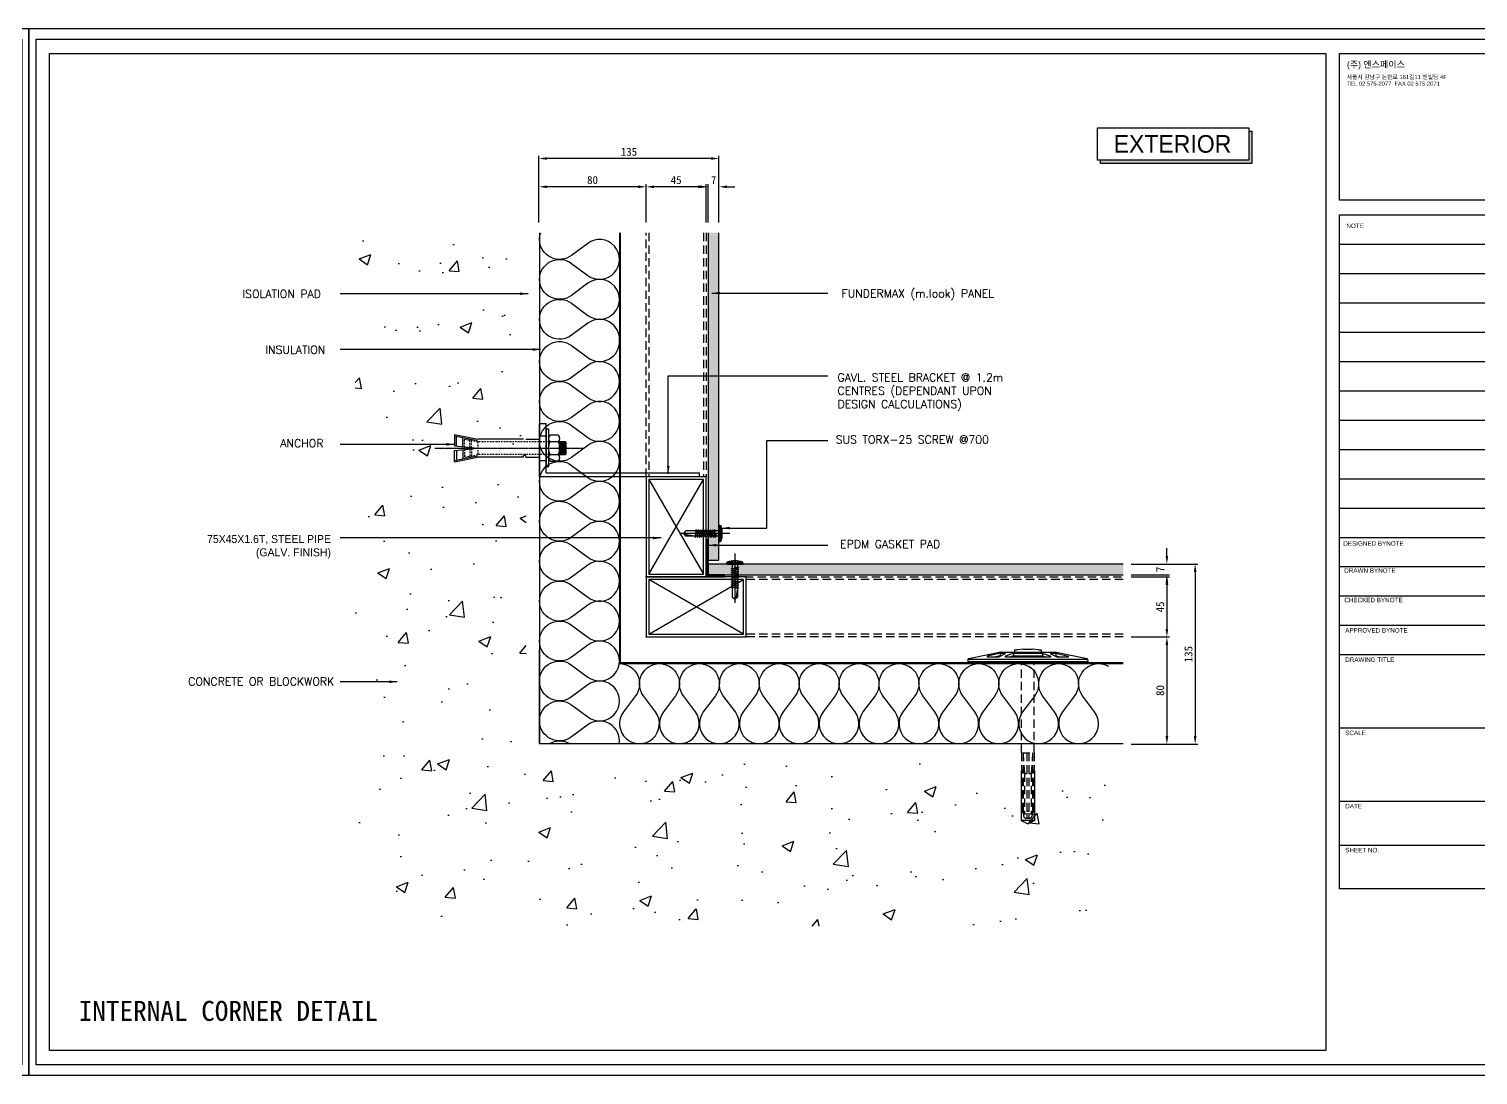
# Model space of a CAD drawing. Header units: millimetres. Extents: x 6755 to 21493, y 282 to 5565.
# Drawn here: x 11190 to 12276, y 2635 to 3419 of the extents above; entities that cross this region are included whole.
import ezdxf

# ---------------------------------------------------------------- set-up
doc = ezdxf.new("R2010")
doc.units = ezdxf.units.MM
doc.header["$MEASUREMENT"] = 0
for name, pattern in [('CENTER', [7.75, 7.25, -0.25, 0, -0.25]), ('DASHDOTX2', [2, 1, -0.5, 0, -0.5]), ('DASHED2', [9.525, 6.35, -3.175]), ('HIDDEN', [0.375, 0.25, -0.125])]:
    doc.linetypes.add(name, pattern=pattern)
for name, color, linetype in [('3', 3, 'Continuous'), ('Bolt', 1, 'Continuous'), ('BREATHER', 150, 'Continuous'), ('DIM', 1, 'Continuous'), ('Dims', 1, 'Continuous'), ('Dämmstoff Miwo', 6, 'Continuous'), ('INSULATION', 2, 'Continuous'), ('Pressings', 3, 'Continuous'), ('Structure', 6, 'Continuous')]:
    doc.layers.add(name, color=color, linetype=linetype)
for name, color, linetype, true_color in [('4', 4, 'Continuous', 0x00ffff), ('Components', 7, 'Continuous', 0x000000), ('nt', 7, 'Continuous', 0x994c00), ('NT Panel', 7, 'Continuous', 0xbfff7f), ('TE 07', 7, 'Continuous', 0x000000), ('TEXT', 2, 'Continuous', 0xffff00)]:
    doc.layers.add(name, color=color, linetype=linetype, true_color=true_color)
doc.styles.add('Arial', font='arial.ttf')
doc.styles.add('HY울릉도L', font='Dotum.ttf')
doc.styles.add('style1', font='simplex.shx')
doc.dimstyles.new('Telling', dxfattribs={"dimscale": 2, "dimtxt": 3, "dimasz": 3, "dimexe": 1, "dimexo": 3, "dimgap": 1, "dimtad": 1, "dimdec": 1, "dimrnd": 1, "dimdsep": 46, "dimtxsty": 'Standard', "dimcen": 3, "dimclrd": 1, "dimclre": 1, "dimclrt": 2, "dimadec": 0, "dimazin": 0, "dimtfac": 1, "dimtdec": 1, "dimtofl": 0, "dimtmove": 0, "dimatfit": 0, "dimfxl": 1, "dimtolj": 1, "dimtzin": 0, "dimlwe": -1, "dimarcsym": 0})

# ---------------------------------------------------------------- blocks, each defined once
blk = doc.blocks.new('AL-TEMPLATE')
at = {"color": 9, "true_color": 0xc0c0c0}
for p, q in [((2716.82, 1392.97), (2800.02, 1392.97)), ((2716.82, 1376.33), (2800.02, 1376.33)), ((2716.82, 1359.69), (2800.02, 1359.69)), ((2716.82, 1343.05), (2800.02, 1343.05)), ((2716.82, 1326.41), (2800.02, 1326.41)), ((2716.82, 1309.77), (2800.02, 1309.77)), ((2716.82, 1293.13), (2800.02, 1293.13)), ((2716.82, 1276.49), (2800.02, 1276.49)), ((2716.82, 1259.85), (2800.02, 1259.85)), ((2716.82, 1243.21), (2800.02, 1243.21)), ((2716.82, 1209.93), (2800.02, 1209.93)), ((2716.82, 1193.29), (2800.02, 1193.29)), ((2716.82, 1176.65), (2800.02, 1176.65)), ((2716.82, 1118.41), (2800.02, 1118.41)), ((2716.82, 1076.81), (2800.02, 1076.81)), ((2716.82, 1051.85), (2800.02, 1051.85))]:
    blk.add_line(p, q, dxfattribs=at)
for points in [[(1976.34, 1509.45), (2808.34, 1509.45), (2808.34, 927.05), (1976.34, 927.05)], [(2716.82, 1501.32), (2800.02, 1501.32), (2800.02, 1418.12), (2716.82, 1418.12)], [(2716.82, 1409.8), (2800.02, 1409.8), (2800.02, 1026.89), (2716.82, 1026.89)]]:
    blk.add_lwpolyline(points, close=True, dxfattribs=at)
for points in [[(2716.82, 1226.57), (2800.02, 1226.57)], [(2716.82, 1160.01), (2800.02, 1160.01)]]:
    blk.add_lwpolyline(points, dxfattribs=at)
at = {"layer": 'nt', "color": 254, "linetype": 'Continuous', "true_color": 0xd6d6d6}
blk.add_lwpolyline([(1972.34, 1515.25), (1972.34, 921.25), (2812.34, 921.25), (2812.34, 1515.25)], close=True, dxfattribs=at)
at = {"layer": 'TE 07'}
blk.add_lwpolyline([(1984.07, 1501.32), (2709.08, 1501.32), (2709.08, 935.18), (1984.07, 935.18)], close=True, dxfattribs=at)
at = {"color": 150, "true_color": 0x007fff, "insert": (2721.06, 1496.93), "char_height": 3.6698, "width": 35.1369, "attachment_point": 1, "line_spacing_factor": 0.963855}
blk.add_mtext('\\fExpo M;(주) 엔스페이스', dxfattribs=at)
at = {"color": 7, "true_color": 0xffffff, "insert": (2720.94, 1489.17), "char_height": 2.3487, "width": 61.8214, "attachment_point": 1, "line_spacing_factor": 0.963855, "style": 'Arial'}
blk.add_mtext('\\fArial;서울시 강남구 논현로 161길11 엔빌딩 4F\\PTEL 02 575-2077  FAX 02 575-2071', dxfattribs=at)
at = {"color": 9, "true_color": 0xc0c0c0, "char_height": 2.5559, "attachment_point": 1, "line_spacing_factor": 0.963855}
for s, insert, width in [('\\fArial;NOTE', (2720.76, 1404.73), 11.9173), ('\\fArial;DESIGNED BYNOTE', (2719.01, 1224.39), 36.0906), ('\\fArial;DRAWN BYNOTE', (2719.56, 1209.04), 30.9788), ('\\fArial;CHECKED BYNOTE', (2719.56, 1192.25), 35.0282), ('\\fArial;APPROVED BYNOTE', (2720.1, 1175.04), 37.5533), ('\\fArial;DRAWING TITLE', (2720.1, 1158.4), 29.8086), ('\\fArial;SCALE', (2720.1, 1116.8), 13.8111), ('\\fArial;DATE', (2720.1, 1075.2), 11.517), ('\\fArial;SHEET NO.', (2720.1, 1050.24), 21.1247)]:
    blk.add_mtext(s, dxfattribs=dict(at, insert=insert, width=width))
blk = doc.blocks.new('Insulation Anchor')
at = {"layer": 'Components'}
for p, q in [((23834.6, 1327.2), (23832.3, 1322.3)), ((23834.6, 1317.3), (23834.6, 1327.2)), ((23872.3, 1327.2), (23834.6, 1327.2)), ((23834.6, 1317.3), (23832.3, 1322.3)), ((23872.3, 1317.3), (23834.6, 1317.3))]:
    blk.add_line(p, q, dxfattribs=at)
for points in [[(23953.9, 1367.3), (23952.3, 1366.3)], [(23952.3, 1366.3), (23952.3, 1278.3)], [(23953.9, 1367.3), (23953.9, 1277.3)], [(23955.6, 1367.2), (23953.9, 1367.3)], [(23955.6, 1367.2), (23955.6, 1277.5)], [(23955.9, 1366.9), (23955.9, 1366.9), (23955.9, 1366.9), (23955.9, 1367), (23955.8, 1367), (23955.8, 1367.1), (23955.7, 1367.1), (23955.6, 1367.2)], [(23960.9, 1342.3), (23955.9, 1366.9)], [(23957.8, 1352.5), (23957.8, 1352.5), (23957.8, 1352.6), (23957.8, 1352.7), (23957.7, 1352.7), (23957.6, 1352.7), (23957.6, 1352.7), (23957.5, 1352.7), (23957.4, 1352.6), (23957.3, 1352.5), (23957.3, 1352.5)], [(23957.3, 1352.5), (23957.3, 1344.1)], [(23960.1, 1343.1), (23957.8, 1352.5)], [(23958.2, 1343.1), (23957.3, 1346.6)], [(23957.3, 1344.1), (23957.4, 1343.9)], [(23957.8, 1339), (23957.8, 1339), (23957.8, 1339.1), (23957.7, 1339.1), (23957.7, 1339.2), (23957.6, 1339.2), (23957.6, 1339.2), (23957.5, 1339.2), (23957.5, 1339.1), (23957.4, 1339.1), (23957.4, 1339), (23957.3, 1339), (23957.3, 1339), (23957.3, 1338.9)], [(23957.3, 1338.9), (23957.3, 1305.3)], [(23959.7, 1339.4), (23957.4, 1343.9)], [(23960.1, 1333.1), (23957.8, 1339)], [(23958.2, 1343.1), (23958.2, 1342.4)], [(23960.1, 1343.1), (23958.2, 1343.1)], [(23959.7, 1339.4), (23959.7, 1339.4), (23959.7, 1339.3), (23959.8, 1339.3), (23959.8, 1339.3), (23959.9, 1339.3), (23960, 1339.3), (23960, 1339.3), (23960, 1339.3), (23960, 1339.4), (23960.1, 1339.4), (23960.1, 1339.5), (23960.1, 1339.5)], [(23960.1, 1343.1), (23960.1, 1339.5)], [(23960.9, 1342.3), (23960.9, 1302.3)], [(23960.1, 1333.1), (23958.2, 1333.1), (23957.3, 1335.3)], [(23958.2, 1327.2), (23957.3, 1327.2)], [(23958.2, 1333.1), (23958.2, 1311.2)], [(23960.1, 1333.1), (23960.1, 1311.2)], [(23962.6, 1332.3), (23960.9, 1332.3)], [(23962.6, 1332.3), (23962.6, 1330.3)], [(23963.1, 1325.6), (23962.6, 1330.3)], [(23958.2, 1317.4), (23957.3, 1317.4)], [(23962.6, 1314.3), (23963.1, 1318.9)], [(23963.1, 1325.6), (23963.1, 1318.9)], [(23960.1, 1311.2), (23958.2, 1311.2), (23957.3, 1309)], [(23957.3, 1305.3), (23957.3, 1305.2), (23957.4, 1305.2), (23957.4, 1305.1), (23957.5, 1305.1), (23957.5, 1305.1), (23957.6, 1305.1), (23957.6, 1305.1), (23957.7, 1305.1), (23957.7, 1305.1), (23957.8, 1305.1), (23957.8, 1305.2)], [(23959.7, 1305.1), (23957.4, 1300.6)], [(23960.1, 1311.2), (23957.8, 1305.2)], [(23960.1, 1305), (23960.1, 1305.1), (23960.1, 1305.1), (23960, 1305.2), (23960, 1305.2), (23960, 1305.3), (23959.9, 1305.3), (23959.8, 1305.3), (23959.8, 1305.2), (23959.7, 1305.2), (23959.7, 1305.2), (23959.7, 1305.1)], [(23960.1, 1305), (23960.1, 1301.4)], [(23962.6, 1312.3), (23960.9, 1312.3)], [(23962.6, 1314.3), (23962.6, 1312.3)], [(23955.9, 1277.7), (23960.9, 1302.3)], [(23960.1, 1301.4), (23958.2, 1301.4), (23957.3, 1297.9)], [(23957.4, 1300.6), (23957.3, 1300.4)], [(23957.3, 1300.4), (23957.3, 1292.2)], [(23960.1, 1301.4), (23957.8, 1292.1)], [(23958.2, 1302.3), (23958.2, 1301.4)], [(23957.3, 1292.2), (23957.3, 1292.1), (23957.3, 1292), (23957.4, 1292), (23957.4, 1291.9), (23957.5, 1291.9), (23957.5, 1291.9), (23957.6, 1291.9), (23957.6, 1291.9), (23957.7, 1291.9), (23957.7, 1291.9), (23957.8, 1291.9), (23957.8, 1292), (23957.8, 1292), (23957.8, 1292.1)], [(23955.6, 1277.5), (23953.9, 1277.3), (23952.3, 1278.3)], [(23955.6, 1277.5), (23955.7, 1277.5), (23955.8, 1277.5), (23955.8, 1277.5), (23955.9, 1277.5), (23955.9, 1277.6), (23955.9, 1277.6), (23955.9, 1277.7)]]:
    blk.add_lwpolyline(points, dxfattribs=at)
at = {"layer": 'Components', "linetype": 'HIDDEN', "ltscale": 25}
for points in [[(23841.8, 1326.7), (23839.8, 1325.5)], [(23841.8, 1325.8), (23839.8, 1325.2)], [(23885.5, 1327), (23841.8, 1326.7)], [(23841.8, 1326.7), (23841.8, 1326.7)], [(23885.5, 1325.8), (23841.8, 1325.8)], [(23841.8, 1325.8), (23841.8, 1324.9)], [(23885.5, 1325.8), (23870, 1324.9)], [(23885.5, 1327), (23952.3, 1327)], [(23885.5, 1327), (23885.5, 1317.5)], [(23838.4, 1325.6), (23838.3, 1325.5), (23838.2, 1325.5), (23838.1, 1325.5), (23838, 1325.5), (23837.9, 1325.5), (23837.8, 1325.4), (23837.7, 1325.4), (23837.6, 1325.3), (23837.5, 1325.3), (23837.4, 1325.3), (23837.3, 1325.2), (23837.3, 1325.2), (23837.2, 1325.1), (23837.1, 1325.1), (23837.1, 1325), (23837, 1324.9), (23836.9, 1324.9), (23836.8, 1324.8), (23836.8, 1324.7), (23836.7, 1324.6), (23836.7, 1324.6), (23836.6, 1324.5), (23836.6, 1324.4), (23836.6, 1324.3), (23836.5, 1324.2), (23836.5, 1324.1), (23836.4, 1324), (23836.4, 1323.9), (23836.4, 1323.9), (23836.4, 1323.7), (23836.3, 1323.7), (23836.3, 1323.5)], [(23836.3, 1321), (23836.3, 1320.9), (23836.4, 1320.8), (23836.4, 1320.8), (23836.4, 1320.6), (23836.4, 1320.5), (23836.5, 1320.5), (23836.5, 1320.3), (23836.6, 1320.3), (23836.6, 1320.2), (23836.6, 1320), (23836.7, 1320), (23836.7, 1319.9), (23836.8, 1319.8), (23836.8, 1319.8), (23836.9, 1319.7), (23837, 1319.6), (23837.1, 1319.6), (23837.1, 1319.5), (23837.2, 1319.4), (23837.3, 1319.3), (23837.3, 1319.3), (23837.4, 1319.3), (23837.5, 1319.2), (23837.6, 1319.2), (23837.7, 1319.1), (23837.8, 1319.1), (23837.9, 1319.1), (23838, 1319.1), (23838.1, 1319.1), (23838.2, 1319.1), (23838.3, 1319.1), (23838.4, 1319.1)], [(23836.4, 1323.5), (23836.4, 1321)], [(23885.5, 1323), (23836.4, 1323)], [(23885.5, 1321.5), (23836.4, 1321.5)], [(23839.8, 1325.6), (23838.4, 1325.6)], [(23839.8, 1319.1), (23838.4, 1319.1)], [(23839.8, 1325.5), (23839.8, 1319.1)], [(23870, 1324.9), (23839.8, 1324.9)], [(23870, 1319.8), (23839.8, 1319.8)], [(23841.8, 1318.7), (23839.8, 1319.3)], [(23841.8, 1317.9), (23839.8, 1319.1)], [(23841.8, 1323), (23841.8, 1321.5)], [(23841.8, 1319.8), (23841.8, 1318.7)], [(23885.5, 1318.7), (23841.8, 1318.7)], [(23885.5, 1317.6), (23841.8, 1317.9)], [(23841.8, 1317.9), (23841.8, 1317.9)], [(23870, 1324.9), (23870, 1323)], [(23870, 1321.5), (23870, 1319.8)], [(23885.5, 1318.7), (23870, 1319.8)], [(23885.5, 1317.6), (23952.3, 1317.6)]]:
    blk.add_lwpolyline(points, dxfattribs=at)
blk = doc.blocks.new('al-anchor')
at = {"layer": 'Bolt', "linetype": 'CENTER'}
blk.add_line((450.1, 842.4), (450.1, 731), dxfattribs=at)
at = {"layer": 'Bolt'}
for p, q in [((439.9, 827.7), (443.4, 810.2)), ((439.9, 827.7), (448.5, 827.7)), ((440.8, 827.7), (444.3, 810.3)), ((448.6, 826.2), (441.2, 826.2)), ((448.5, 827.7), (450.1, 810.2)), ((451.8, 827.7), (450.1, 810.2)), ((451.7, 826.2), (459.1, 826.2)), ((460.4, 827.7), (451.8, 827.7)), ((459.4, 827.7), (455.9, 810.3)), ((460.4, 827.7), (456.9, 810.3)), ((449.1, 821.3), (442.1, 821.3)), ((451.2, 821.3), (458.2, 821.3)), ((443.4, 775.8), (443.4, 810.2)), ((456.9, 775.8), (456.9, 810.3)), ((443.4, 774.2), (443.4, 763.9)), ((455.7, 774.2), (455.7, 775.8)), ((456.9, 775.8), (455.7, 775.8)), ((456.9, 774.2), (455.7, 774.2)), ((456.9, 774.2), (456.9, 763.9)), ((440.9, 763.9), (440.9, 758.9)), ((459.4, 763.9), (440.9, 763.9)), ((459.4, 763.9), (459.4, 758.9)), ((440.4, 749.9), (440.4, 755.9)), ((445.4, 744.4), (445.4, 755.9)), ((454.9, 755.9), (454.9, 744.4)), ((459.9, 755.9), (459.9, 749.9)), ((454.9, 748.9), (445.4, 748.9)), ((454.9, 748.4), (445.4, 748.4)), ((454.9, 747.9), (445.4, 747.9)), ((454.9, 747.4), (445.4, 747.4)), ((454.9, 746.9), (445.4, 746.9)), ((454.9, 746.4), (445.4, 746.4)), ((454.9, 745.9), (445.4, 745.9)), ((454.9, 745.4), (445.4, 745.4)), ((454.9, 744.9), (445.4, 744.9)), ((454.9, 744.4), (445.4, 744.4)), ((445.4, 744.4), (445.9, 743.9)), ((454.4, 743.9), (445.9, 743.9)), ((454.4, 743.9), (454.9, 744.4))]:
    blk.add_line(p, q, dxfattribs=at)
at = {"layer": 'Bolt', "linetype": 'DASHDOTX2'}
for p, q in [((443.5, 819.5), (445.3, 810.3)), ((449.2, 820), (444, 820)), ((449.6, 816.1), (444.1, 816.1)), ((450.7, 816.1), (456.1, 816.1)), ((451.1, 820), (456.3, 820)), ((456.8, 819.5), (455, 810.3)), ((449.7, 814.8), (444.4, 814.8)), ((445.4, 755.9), (445.4, 810.2)), ((445.4, 810.2), (454.9, 810.2)), ((450.6, 814.8), (455.9, 814.8)), ((454.9, 755.9), (454.9, 810.2))]:
    blk.add_line(p, q, dxfattribs=at)
at = {"layer": 'Bolt'}
blk.add_lwpolyline([(436, 758.9), (464, 758.9), (464, 756.9), (436, 756.9)], close=True, dxfattribs=at)
at = {"layer": 'Bolt', "linetype": 'DASHDOTX2'}
for centre, start, end in [((444, 819.5), 91.5299, 176.3045), ((456.3, 819.5), 3.6955, 88.4701)]:
    blk.add_arc(centre, 0.513, start, end, dxfattribs=at)
at = {"layer": 'Bolt'}
for centre, radius, start, end in [((442.9, 753.3), 3.58, 45.683, 134.317), ((442.9, 752.4), 3.58, 225.683, 314.317), ((450.1, 745.3), 11.6, 65.7903, 114.2097), ((450.1, 760.4), 11.6, 245.7903, 294.2097), ((457.4, 753.3), 3.58, 45.683, 134.317), ((457.4, 752.4), 3.58, 225.683, 314.317)]:
    blk.add_arc(centre, radius, start, end, dxfattribs=at)
blk = doc.blocks.new('75-45_pipe')
at = {"layer": '3', "color": 4}
for p, q in [((-3668.1, 5689.5), (-3739.1, 5648.5)), ((-3739.1, 5689.5), (-3668.1, 5648.5))]:
    blk.add_line(p, q, dxfattribs=at)
blk.add_lwpolyline([(-3740.1, 5646.5), (-3667.1, 5646.5, 0.414214), (-3666.1, 5647.5), (-3666.1, 5690.5, 0.414214), (-3667.1, 5691.5), (-3740.1, 5691.5, 0.414214), (-3741.1, 5690.5), (-3741.1, 5647.5, 0.414214)], format="xyb", close=True, dxfattribs=at)
blk.add_lwpolyline([(-3739.1, 5648.5), (-3668.1, 5648.5), (-3668.1, 5689.5), (-3739.1, 5689.5)], close=True, dxfattribs=at)
at = {"layer": 'DIM'}
for p in [(-3741.1, 5691.5), (-3666.1, 5691.5), (-3741.1, 5646.5), (-3666.1, 5646.5)]:
    blk.add_point(p, dxfattribs=at)
blk = doc.blocks.new('AL-BRACKET')
at = {"layer": 'Pressings'}
for p, q in [((-5145.6, 4124.6), (-5185.6, 4124.6)), ((-5185.6, 4124.6), (-5185.6, 4119.6)), ((-5148.6, 4119.6), (-5185.6, 4119.6)), ((-5148.6, 4119.6), (-5148.6, 4004.6)), ((-5145.6, 4004.6), (-5145.6, 4124.6)), ((-5145.6, 4004.6), (-5148.6, 4004.6))]:
    blk.add_line(p, q, dxfattribs=at)
blk = doc.blocks.new('*D88')
at = {"layer": 'Defpoints', "color": 0, "transparency": 16777216}
for p in [(11699.2, 3300.3), (11699.2, 3267.6), (11707.2, 3267.6)]:
    blk.add_point(p, dxfattribs=at)
at = {"layer": 'Dims', "color": 1, "lineweight": -2, "transparency": 16777216}
for p, q in [((11693.2, 3300.3), (11687.2, 3300.3)), ((11713.2, 3300.3), (11719.2, 3300.3))]:
    blk.add_line(p, q, dxfattribs=at)
at = {"layer": 'Dims', "color": 1, "transparency": 16777216}
for p, q in [((11699.2, 3273.6), (11699.2, 3302.3)), ((11707.2, 3273.6), (11707.2, 3302.3))]:
    blk.add_line(p, q, dxfattribs=at)
for points in [[(11693.2, 3301.3), (11693.2, 3299.3), (11699.2, 3300.3)], [(11713.2, 3301.3), (11713.2, 3299.3), (11707.2, 3300.3)]]:
    blk.add_solid(points, dxfattribs=at)
at = {"layer": 'Dims', "color": 2, "transparency": 16777216, "insert": (11703.2, 3305.3), "char_height": 6, "attachment_point": 5}
blk.add_mtext('\\A1;7', dxfattribs=at)
blk = doc.blocks.new('*D89')
at = {"layer": 'Defpoints', "color": 0, "transparency": 16777216}
for p in [(11652.6, 3300.3), (11652.6, 3267.6), (11697.6, 3267.6)]:
    blk.add_point(p, dxfattribs=at)
at = {"layer": 'Dims', "color": 1, "transparency": 16777216}
for p, q in [((11652.6, 3273.6), (11652.6, 3302.3)), ((11697.6, 3273.6), (11697.6, 3302.3))]:
    blk.add_line(p, q, dxfattribs=at)
at = {"layer": 'Dims', "color": 1, "lineweight": -2, "transparency": 16777216}
blk.add_line((11691.6, 3300.3), (11658.6, 3300.3), dxfattribs=at)
at = {"layer": 'Dims', "color": 1, "transparency": 16777216}
for points in [[(11658.6, 3301.3), (11658.6, 3299.3), (11652.6, 3300.3)], [(11691.6, 3301.3), (11691.6, 3299.3), (11697.6, 3300.3)]]:
    blk.add_solid(points, dxfattribs=at)
at = {"layer": 'Dims', "color": 2, "transparency": 16777216, "insert": (11675.1, 3305.3), "char_height": 6, "attachment_point": 5}
blk.add_mtext('\\A1;45', dxfattribs=at)
blk = doc.blocks.new('*D90')
at = {"layer": 'Defpoints', "color": 0, "transparency": 16777216}
for p in [(11572.2, 3300.3), (11572.2, 3268.2), (11652.6, 3268.2)]:
    blk.add_point(p, dxfattribs=at)
at = {"layer": 'Dims', "color": 1, "transparency": 16777216}
for p, q in [((11572.2, 3274.2), (11572.2, 3302.3)), ((11652.6, 3274.2), (11652.6, 3302.3))]:
    blk.add_line(p, q, dxfattribs=at)
at = {"layer": 'Dims', "color": 1, "lineweight": -2, "transparency": 16777216}
blk.add_line((11646.6, 3300.3), (11578.2, 3300.3), dxfattribs=at)
at = {"layer": 'Dims', "color": 1, "transparency": 16777216}
for points in [[(11578.2, 3301.3), (11578.2, 3299.3), (11572.2, 3300.3)], [(11646.6, 3301.3), (11646.6, 3299.3), (11652.6, 3300.3)]]:
    blk.add_solid(points, dxfattribs=at)
at = {"layer": 'Dims', "color": 2, "transparency": 16777216, "insert": (11612.4, 3305.3), "char_height": 6, "attachment_point": 5}
blk.add_mtext('\\A1;80', dxfattribs=at)
blk = doc.blocks.new('*D91')
at = {"layer": 'Defpoints', "color": 0, "transparency": 16777216}
for p in [(11572.2, 3321.5), (11572.2, 3267.6), (11707.2, 3267.6)]:
    blk.add_point(p, dxfattribs=at)
at = {"layer": 'Dims', "color": 1, "transparency": 16777216}
for p, q in [((11572.2, 3273.6), (11572.2, 3323.5)), ((11707.2, 3273.6), (11707.2, 3323.5))]:
    blk.add_line(p, q, dxfattribs=at)
at = {"layer": 'Dims', "color": 1, "lineweight": -2, "transparency": 16777216}
blk.add_line((11701.2, 3321.5), (11578.2, 3321.5), dxfattribs=at)
at = {"layer": 'Dims', "color": 1, "transparency": 16777216}
for points in [[(11578.2, 3322.5), (11578.2, 3320.5), (11572.2, 3321.5)], [(11701.2, 3322.5), (11701.2, 3320.5), (11707.2, 3321.5)]]:
    blk.add_solid(points, dxfattribs=at)
at = {"layer": 'Dims', "color": 2, "transparency": 16777216, "insert": (11639.7, 3326.5), "char_height": 6, "attachment_point": 5}
blk.add_mtext('\\A1;135', dxfattribs=at)
blk = doc.blocks.new('*D92')
at = {"layer": 'Defpoints', "color": 0, "transparency": 16777216}
for p in [(12010.4, 3017.5), (12010.4, 3009.5), (12043.1, 3009.5)]:
    blk.add_point(p, dxfattribs=at)
at = {"layer": 'Dims', "color": 1, "lineweight": -2, "transparency": 16777216}
for p, q in [((12043.1, 3023.5), (12043.1, 3029.5)), ((12043.1, 3003.5), (12043.1, 2997.5))]:
    blk.add_line(p, q, dxfattribs=at)
at = {"layer": 'Dims', "color": 1, "transparency": 16777216}
for p, q in [((12016.4, 3017.5), (12045.1, 3017.5)), ((12016.4, 3009.5), (12045.1, 3009.5))]:
    blk.add_line(p, q, dxfattribs=at)
for points in [[(12042.1, 3023.5), (12044.1, 3023.5), (12043.1, 3017.5)], [(12042.1, 3003.5), (12044.1, 3003.5), (12043.1, 3009.5)]]:
    blk.add_solid(points, dxfattribs=at)
at = {"layer": 'Dims', "color": 2, "transparency": 16777216, "insert": (12038.1, 3013.5), "char_height": 6, "attachment_point": 5, "rotation": 90}
blk.add_mtext('\\A1;7', dxfattribs=at)
blk = doc.blocks.new('*D93')
at = {"layer": 'Defpoints', "color": 0, "transparency": 16777216}
for p in [(12010.4, 3007.9), (12010.4, 2962.9), (12043.1, 2962.9)]:
    blk.add_point(p, dxfattribs=at)
at = {"layer": 'Dims', "color": 1, "transparency": 16777216}
for p, q in [((12016.4, 3007.9), (12045.1, 3007.9)), ((12016.4, 2962.9), (12045.1, 2962.9))]:
    blk.add_line(p, q, dxfattribs=at)
at = {"layer": 'Dims', "color": 1, "lineweight": -2, "transparency": 16777216}
blk.add_line((12043.1, 3001.9), (12043.1, 2968.9), dxfattribs=at)
at = {"layer": 'Dims', "color": 1, "transparency": 16777216}
for points in [[(12042.1, 3001.9), (12044.1, 3001.9), (12043.1, 3007.9)], [(12042.1, 2968.9), (12044.1, 2968.9), (12043.1, 2962.9)]]:
    blk.add_solid(points, dxfattribs=at)
at = {"layer": 'Dims', "color": 2, "transparency": 16777216, "insert": (12038.1, 2985.4), "char_height": 6, "attachment_point": 5, "rotation": 90}
blk.add_mtext('\\A1;45', dxfattribs=at)
blk = doc.blocks.new('*D94')
at = {"layer": 'Defpoints', "color": 0, "transparency": 16777216}
for p in [(12011, 2962.9), (12011, 2882.5), (12043.1, 2882.5)]:
    blk.add_point(p, dxfattribs=at)
at = {"layer": 'Dims', "color": 1, "transparency": 16777216}
for p, q in [((12017, 2962.9), (12045.1, 2962.9)), ((12017, 2882.5), (12045.1, 2882.5))]:
    blk.add_line(p, q, dxfattribs=at)
at = {"layer": 'Dims', "color": 1, "lineweight": -2, "transparency": 16777216}
blk.add_line((12043.1, 2956.9), (12043.1, 2888.5), dxfattribs=at)
at = {"layer": 'Dims', "color": 1, "transparency": 16777216}
for points in [[(12042.1, 2956.9), (12044.1, 2956.9), (12043.1, 2962.9)], [(12042.1, 2888.5), (12044.1, 2888.5), (12043.1, 2882.5)]]:
    blk.add_solid(points, dxfattribs=at)
at = {"layer": 'Dims', "color": 2, "transparency": 16777216, "insert": (12038.1, 2922.7), "char_height": 6, "attachment_point": 5, "rotation": 90}
blk.add_mtext('\\A1;80', dxfattribs=at)
blk = doc.blocks.new('*D95')
at = {"layer": 'Defpoints', "color": 0, "transparency": 16777216}
for p in [(12010.4, 3017.5), (12010.4, 2882.5), (12064.3, 2882.5)]:
    blk.add_point(p, dxfattribs=at)
at = {"layer": 'Dims', "color": 1, "transparency": 16777216}
for p, q in [((12016.4, 3017.5), (12066.3, 3017.5)), ((12016.4, 2882.5), (12066.3, 2882.5))]:
    blk.add_line(p, q, dxfattribs=at)
at = {"layer": 'Dims', "color": 1, "lineweight": -2, "transparency": 16777216}
blk.add_line((12064.3, 3011.5), (12064.3, 2888.5), dxfattribs=at)
at = {"layer": 'Dims', "color": 1, "transparency": 16777216}
for points in [[(12063.3, 3011.5), (12065.3, 3011.5), (12064.3, 3017.5)], [(12063.3, 2888.5), (12065.3, 2888.5), (12064.3, 2882.5)]]:
    blk.add_solid(points, dxfattribs=at)
at = {"layer": 'Dims', "color": 2, "transparency": 16777216, "insert": (12059.3, 2950), "char_height": 6, "attachment_point": 5, "rotation": 90}
blk.add_mtext('\\A1;135', dxfattribs=at)
blk = doc.blocks.new('SDS')
at = {"layer": 'Bolt', "linetype": 'ByBlock'}
h = blk.add_hatch(color=256, dxfattribs=at)
edge = h.paths.add_edge_path()
edge.add_ellipse((2174.7, 2125), major_axis=(0.122, 0.122), ratio=1, start_angle=227.4952, end_angle=310.1753, ccw=False)
edge.add_line((2174.7, 2124.8), (2174.2, 2124.8))
edge.add_ellipse((2174.2, 2125.2), major_axis=(-0.273, 0.273), ratio=1, start_angle=58.6705, end_angle=131.9754, ccw=False)
edge.add_ellipse((2189.6, 2130.8), major_axis=(11.8, 11.8), ratio=1, start_angle=143.5595, end_angle=154.9155, ccw=False)
edge.add_line((2173.1, 2128.3), (2173.9, 2128.3))
edge.add_line((2173.9, 2128.3), (2174.5, 2130.8))
edge.add_line((2174.5, 2130.8), (2173.9, 2133.3))
edge.add_line((2173.9, 2133.3), (2173.1, 2133.3))
edge.add_ellipse((2189.6, 2130.8), major_axis=(-11.8, 11.8), ratio=1, start_angle=25.0886, end_angle=36.4366, ccw=False)
edge.add_ellipse((2174.2, 2136.4), major_axis=(-0.273, 0.273), ratio=1, start_angle=-41.9754, end_angle=31.5885, ccw=False)
edge.add_line((2174.2, 2136.8), (2174.7, 2136.8))
edge.add_ellipse((2174.7, 2136.7), major_axis=(0.122, 0.122), ratio=1, start_angle=319.8247, end_angle=402.5048, ccw=False)
edge.add_line((2174.9, 2136.7), (2174.9, 2125))
for points in [[(2178.2, 2133.5), (2177.9, 2130.8), (2177.8, 2130.7), (2177.8, 2130.8), (2178.1, 2133.6), (2178.2, 2133.6)], [(2179.4, 2133.6), (2179.4, 2133.6), (2179.4, 2133.6), (2179.4, 2133.5), (2178.8, 2128.1), (2178.7, 2128.1), (2178.7, 2128.1)], [(2180.9, 2133.6), (2180.9, 2133.6), (2181, 2133.6), (2181, 2133.5), (2180.3, 2128.1), (2180.3, 2128.1), (2180.2, 2128.1)], [(2182.4, 2133.6), (2182.5, 2133.6), (2182.5, 2133.6), (2182.5, 2133.5), (2181.9, 2128.1), (2181.8, 2128.1), (2181.8, 2128.1)], [(2184, 2133.6), (2184, 2133.6), (2184, 2133.6), (2184.1, 2133.5), (2183.4, 2128.1), (2183.4, 2128.1), (2183.3, 2128.1)], [(2185.5, 2133.6), (2185.6, 2133.6), (2185.6, 2133.6), (2185.6, 2133.5), (2185, 2128.1), (2184.9, 2128.1), (2184.9, 2128.1)], [(2187.1, 2133.6), (2187.1, 2133.6), (2187.1, 2133.6), (2187.2, 2133.5), (2186.5, 2128.1), (2186.5, 2128.1), (2186.4, 2128.1)], [(2188.6, 2133.6), (2188.7, 2133.6), (2188.7, 2133.6), (2188.7, 2133.5), (2188.1, 2128.1), (2188, 2128.1), (2187.9, 2128.1)], [(2190.1, 2133.6), (2190.2, 2133.6), (2190.2, 2133.6), (2190.2, 2133.5), (2189.6, 2128.1), (2189.5, 2128.1), (2189.5, 2128.1)], [(2191.7, 2133.6), (2191.7, 2133.6), (2191.8, 2133.6), (2191.8, 2133.5), (2191.1, 2128.1), (2191.1, 2128.1), (2191, 2128.1)], [(2193.2, 2133.6), (2193.3, 2133.6), (2193.3, 2133.6), (2193.3, 2133.5), (2192.7, 2128.1), (2192.6, 2128.1), (2192.6, 2128.1)]]:
    blk.add_hatch(color=256, dxfattribs=at).paths.add_polyline_path(points)
at = {"layer": 'Bolt', "linetype": 'CENTER', "ltscale": 10}
blk.add_line((2167.4, 2130.8), (2204.6, 2130.8), dxfattribs=at)
at = {"layer": 'Bolt'}
for p, q in [((2176.2, 2132.8), (2177.9, 2132.8)), ((2177.8, 2130.8), (2178.1, 2133.6)), ((2177.8, 2130.8), (2177.9, 2132.8)), ((2178.1, 2133.6), (2177.9, 2132.8)), ((2177.9, 2130.8), (2178.2, 2133.5)), ((2177.9, 2130.8), (2178.4, 2132.8)), ((2178.2, 2133.6), (2178.4, 2132.8)), ((2178.4, 2132.8), (2179.1, 2132.8)), ((2178.5, 2128.8), (2179.1, 2132.8)), ((2178.7, 2128.1), (2179.4, 2133.6)), ((2178.8, 2128.1), (2179.5, 2133.5)), ((2179, 2128.8), (2179.6, 2132.8)), ((2179.3, 2133.6), (2179.1, 2132.8)), ((2179.4, 2133.6), (2179.6, 2132.8)), ((2179.6, 2132.8), (2180.4, 2132.8)), ((2179.6, 2132.8), (2180.7, 2132.8)), ((2180, 2128.8), (2180.7, 2132.8)), ((2180.2, 2128.1), (2180.9, 2133.6)), ((2180.3, 2128.1), (2181, 2133.5)), ((2180.5, 2128.8), (2181.2, 2132.8)), ((2180.9, 2133.6), (2180.7, 2132.8)), ((2181, 2133.6), (2181.2, 2132.8)), ((2181.2, 2132.8), (2181.9, 2132.8)), ((2181.2, 2132.8), (2182.2, 2132.8)), ((2181.6, 2128.8), (2182.2, 2132.8)), ((2181.8, 2128.1), (2182.4, 2133.6)), ((2181.9, 2128.1), (2182.5, 2133.5)), ((2182.1, 2128.8), (2182.7, 2132.8)), ((2182.4, 2133.6), (2182.2, 2132.8)), ((2182.5, 2133.6), (2182.7, 2132.8)), ((2182.7, 2132.8), (2183.4, 2132.8)), ((2182.7, 2132.8), (2183.7, 2132.8)), ((2183.1, 2128.8), (2183.7, 2132.8)), ((2183.3, 2128.1), (2184, 2133.6)), ((2183.4, 2128.1), (2184.1, 2133.5)), ((2183.6, 2128.8), (2184.2, 2132.8)), ((2183.9, 2133.6), (2183.7, 2132.8)), ((2184, 2133.6), (2184.2, 2132.8)), ((2184.2, 2132.8), (2185, 2132.8)), ((2184.2, 2132.8), (2185.3, 2132.8)), ((2184.7, 2128.8), (2185.3, 2132.8)), ((2184.9, 2128.1), (2185.5, 2133.6)), ((2185, 2128.1), (2185.6, 2133.5)), ((2185.2, 2128.8), (2185.8, 2132.8)), ((2185.5, 2133.6), (2185.3, 2132.8)), ((2185.6, 2133.6), (2185.8, 2132.8)), ((2185.8, 2132.8), (2186.5, 2132.8)), ((2185.8, 2132.8), (2186.8, 2132.8)), ((2186.2, 2128.8), (2186.8, 2132.8)), ((2186.4, 2128.1), (2187.1, 2133.6)), ((2186.5, 2128.1), (2187.2, 2133.5)), ((2186.7, 2128.8), (2187.3, 2132.8)), ((2187, 2133.6), (2186.8, 2132.8)), ((2187.1, 2133.6), (2187.3, 2132.8)), ((2187.3, 2132.8), (2188.1, 2132.8)), ((2187.3, 2132.8), (2188.4, 2132.8)), ((2187.7, 2128.8), (2188.4, 2132.8)), ((2187.9, 2128.1), (2188.6, 2133.6)), ((2188.1, 2128.1), (2188.7, 2133.5)), ((2188.2, 2128.8), (2188.9, 2132.8)), ((2188.6, 2133.6), (2188.4, 2132.8)), ((2188.7, 2133.6), (2188.9, 2132.8)), ((2188.9, 2132.8), (2189.6, 2132.8)), ((2188.9, 2132.8), (2189.9, 2132.8)), ((2189.3, 2128.8), (2189.9, 2132.8)), ((2189.5, 2128.1), (2190.1, 2133.6)), ((2189.6, 2128.1), (2190.2, 2133.5)), ((2189.8, 2128.8), (2190.4, 2132.8)), ((2190.1, 2133.6), (2189.9, 2132.8)), ((2190.2, 2133.6), (2190.4, 2132.8)), ((2190.4, 2132.8), (2191.1, 2132.8)), ((2190.4, 2132.8), (2191.5, 2132.8)), ((2190.8, 2128.8), (2191.5, 2132.8)), ((2191, 2128.1), (2191.7, 2133.6)), ((2191.1, 2128.1), (2191.8, 2133.5)), ((2191.3, 2128.8), (2191.9, 2132.8)), ((2191.6, 2133.6), (2191.5, 2132.8)), ((2191.8, 2133.6), (2191.9, 2132.8)), ((2191.9, 2132.8), (2192.7, 2132.8)), ((2191.9, 2132.8), (2193, 2132.8)), ((2192.4, 2128.8), (2193, 2132.8)), ((2192.6, 2128.1), (2193.2, 2133.6)), ((2192.7, 2128.1), (2193.3, 2133.5)), ((2192.9, 2128.8), (2193.5, 2132.8)), ((2193.2, 2133.6), (2193, 2132.8)), ((2193, 2132.8), (2200.3, 2132.8)), ((2193.3, 2133.6), (2193.5, 2132.8)), ((2193.5, 2132.8), (2200, 2131.8)), ((2200, 2131.8), (2201.9, 2130.8)), ((2200.3, 2132.8), (2201.9, 2130.8)), ((2201.9, 2130.8), (2200.3, 2128.8)), ((2176.2, 2128.8), (2178.5, 2128.8)), ((2178.7, 2128.1), (2178.5, 2128.8)), ((2178.8, 2128.1), (2179, 2128.8)), ((2179, 2128.8), (2180, 2128.8)), ((2180.2, 2128.1), (2180, 2128.8)), ((2180.3, 2128.1), (2180.5, 2128.8)), ((2180.5, 2128.8), (2181.6, 2128.8)), ((2181.8, 2128.1), (2181.6, 2128.8)), ((2181.9, 2128.1), (2182.1, 2128.8)), ((2182.1, 2128.8), (2183.1, 2128.8)), ((2183.3, 2128.1), (2183.1, 2128.8)), ((2183.4, 2128.1), (2183.6, 2128.8)), ((2183.6, 2128.8), (2184.7, 2128.8)), ((2184.9, 2128.1), (2184.7, 2128.8)), ((2185, 2128.1), (2185.2, 2128.8)), ((2185.2, 2128.8), (2186.2, 2128.8)), ((2186.4, 2128.1), (2186.2, 2128.8)), ((2186.5, 2128.1), (2186.7, 2128.8)), ((2186.7, 2128.8), (2187.7, 2128.8)), ((2187.9, 2128.1), (2187.7, 2128.8)), ((2188.1, 2128.1), (2188.2, 2128.8)), ((2188.2, 2128.8), (2189.3, 2128.8)), ((2189.5, 2128.1), (2189.3, 2128.8)), ((2189.6, 2128.1), (2189.8, 2128.8)), ((2189.8, 2128.8), (2190.8, 2128.8)), ((2191, 2128.1), (2190.8, 2128.8)), ((2191.1, 2128.1), (2191.3, 2128.8)), ((2191.3, 2128.8), (2200.3, 2128.8)), ((2192.6, 2128.1), (2192.4, 2128.8)), ((2192.7, 2128.1), (2192.9, 2128.8))]:
    blk.add_line(p, q, dxfattribs=at)
for points in [[(2172.9, 2131.3), (2174.4, 2131.3)], [(2172.9, 2130.8), (2174.5, 2130.8)], [(2172.9, 2130.3), (2174.4, 2130.3)], [(2173, 2132.7), (2174, 2132.7)], [(2173.1, 2133.3), (2173.9, 2133.3)], [(2173.9, 2128.3), (2174.5, 2130.8), (2173.9, 2133.3)], [(2174.7, 2136.8), (2174.2, 2136.8)], [(2174.9, 2125), (2174.9, 2136.6)], [(2173, 2128.9), (2174, 2128.9)], [(2173.1, 2128.3), (2173.9, 2128.3)], [(2174.7, 2124.8), (2174.2, 2124.8)]]:
    blk.add_lwpolyline(points, dxfattribs=at)
for points in [[(2174.2, 2136.8, 0.333092), (2173.9, 2136.5, 30.48754)], [(2174.7, 2136.8, -0.452147), (2174.9, 2136.6, -30.48754)], [(2174.2, 2124.8, -0.333092), (2173.9, 2125.1, -30.48754)], [(2174.7, 2124.8, 0.452147), (2174.9, 2125, 30.48754)]]:
    blk.add_lwpolyline(points, format="xyb", dxfattribs=at)
at = {"layer": 'Bolt', "linetype": 'ByBlock'}
for points in [[(2175.4, 2136.8, 1.038004), (2174.9, 2136.8, 0.043022)], [(2174.9, 2134.1, 0.427063), (2176.2, 2132.8, -4.42658)], [(2175.4, 2134.1, -1.169667), (2174.9, 2134.1, -0.043022)], [(2174.9, 2127.6, -0.447194), (2176.2, 2128.8, 4.42658)], [(2175.4, 2127.6, 1.03754), (2174.9, 2127.6, 0.043022)], [(2175.4, 2124.9, -1.038004), (2174.9, 2124.9, -0.043022)]]:
    blk.add_lwpolyline(points, format="xyb", dxfattribs=at)
for points in [[(2174.9, 2136.8), (2174.9, 2124.9)], [(2175.4, 2124.9), (2175.4, 2136.8)], [(2178.2, 2133.5), (2177.9, 2130.8), (2177.8, 2130.7), (2177.8, 2130.8), (2178.1, 2133.6), (2178.2, 2133.6), (2178.2, 2133.5)]]:
    blk.add_lwpolyline(points, dxfattribs=at)
at = {"layer": 'Bolt'}
for centre, radius, start, end in [((2189.6, 2130.8), 16.7, 160.0886, 199.9114), ((2177.8, 2130.8), 0.0602, 200.6851, 319.2729), ((2178.1, 2133.5), 0.0925, 60.0754, 130.1339), ((2179.4, 2133.5), 0.0925, 60.0754, 130.1339), ((2180.9, 2133.5), 0.0925, 60.0754, 130.1339), ((2182.5, 2133.5), 0.0925, 60.0754, 130.1339), ((2184, 2133.5), 0.0925, 60.0754, 130.1339), ((2185.5, 2133.5), 0.0925, 60.0754, 130.1339), ((2187.1, 2133.5), 0.0925, 60.0754, 130.1339), ((2188.6, 2133.5), 0.0925, 60.0754, 130.1339), ((2190.2, 2133.5), 0.0925, 60.0754, 130.1339), ((2191.7, 2133.5), 0.0925, 60.0754, 130.1339), ((2193.2, 2133.5), 0.0925, 60.0754, 130.1339), ((2178.7, 2128.2), 0.0925, 240.0754, 310.1339), ((2180.3, 2128.2), 0.0925, 240.0754, 310.1339), ((2181.8, 2128.2), 0.0925, 240.0754, 310.1339), ((2183.4, 2128.2), 0.0925, 240.0754, 310.1339), ((2184.9, 2128.2), 0.0925, 240.0754, 310.1339), ((2186.5, 2128.2), 0.0925, 240.0754, 310.1339), ((2188, 2128.2), 0.0925, 240.0754, 310.1339), ((2189.5, 2128.2), 0.0925, 240.0754, 310.1339), ((2191.1, 2128.2), 0.0925, 240.0754, 310.1339), ((2192.6, 2128.2), 0.0925, 240.0754, 310.1339)]:
    blk.add_arc(centre, radius, start, end, dxfattribs=at)

msp = doc.modelspace()

# ---------------------------------------------------------------- hatches: boundary and pattern name
h = msp.add_hatch()
h.set_pattern_fill('JIS_WOOD', color=256, angle=-90, style=0)
h.set_pattern_definition([(315, (7698.6298, -2099.1653), (0.5, 0.5), [])])
h.paths.add_polyline_path([(11699.186, 3007.886), (11699.186, 3035.886), (11697.586, 3035.886), (11697.586, 3007.886)])
h = msp.add_hatch()
h.set_pattern_fill('JIS_WOOD', color=256, style=0)
h.set_pattern_definition([(45, (16830.3373, -991.071), (-0.5, 0.5), [])])
h.paths.add_polyline_path([(11711.236, 3009.486), (11699.186, 3009.486), (11699.186, 3007.886), (11711.236, 3007.886)])
at = {"layer": '4'}
h = msp.add_hatch(dxfattribs=at)
h.set_pattern_fill('AR-SAND', color=30, scale=0.2, style=0)
h.set_pattern_definition([(37.5, (10094.451, -1783.409), (-0.320006, 9.788265), [0, -7.7216, 0, -8.636, 0, -8.255]), (7.5, (10094.451, -1783.409), (8.990466, 14.336502), [0, -4.1656, 0, -6.9596, 0, -2.667]), (327.5, (10088.203, -1783.409), (15.819847, 0.028744), [0, -2.54, 0, -9.144, 0, -11.938]), (317.5, (10088.203, -1783.409), (15.27113, 4.458586), [0, -1.27, 0, -5.9944, 0, -6.858])])
h.paths.add_polyline_path([(12019.986, 3017.486), (12019.986, 3009.486)])
h.paths.add_polyline_path([(11707.186, 3265.886), (11699.186, 3265.886), (11699.186, 3020.486), (11707.186, 3020.486)])
h.paths.add_polyline_path([(12010.386, 3009.486), (12010.386, 3017.486), (11699.186, 3017.486), (11699.186, 3009.486)])
at = {"layer": 'DIM'}
msp.add_hatch(color=6, dxfattribs=at).paths.add_polyline_path([(12106.859, 3341.89), (12104.463, 3341.89), (12104.463, 3320.354), (11993.427, 3320.354), (11993.427, 3317.793), (12106.859, 3317.793)])
at = {"layer": 'Structure'}
h = msp.add_hatch(dxfattribs=at)
h.set_pattern_fill('AR-CONC', color=256, scale=0.5, style=0)
h.set_pattern_definition([(50, (10196.715, -1817.49), (91.0923, -7.9695), [9.525, -104.775]), (355, (10196.715, -1817.49), (-17.6217, 95.5284), [7.62, -83.8203]), (100.4514, (10204.31, -1818.15), (73.4706, 87.5589), [8.095, -89.0451]), (46.1842, (10196.72, -1792.09), (135.5395, -21.0212), [14.2875, -157.1625]), (96.6356, (10208.01, -1793.84), (118.702, 123.713), [12.1425, -133.5678]), (351.1842, (10196.72, -1792.09), (118.702, 123.713), [11.43, -125.73]), (21, (10209.415, -1798.44), (75.8072, -51.1326), [9.525, -104.775]), (326, (10209.415, -1798.44), (30.901, 92.094), [7.62, -83.82]), (71.4514, (10215.73, -1802.7), (106.7082, 40.9614), [8.095, -89.045]), (37.5, (10196.715, -1817.487), (1.5443, 42.27752), [0, -82.804, 0, -85.09, 0, -84.1375]), (7.5, (10196.715, -1817.487), (33.40983, 50.0903), [0, -48.514, 0, -80.899, 0, -32.0675]), (327.5, (10168.394, -1817.487), (67.7953, -2.86437), [0, -31.75, 0, -99.06, 0, -131.445]), (317.5, (10155.694, -1817.49), (74.0646, 12.71325), [0, -41.275, 0, -65.786, 0, -93.345])])
h.paths.add_polyline_path([(11434.48, 2746.044), (12010.386, 2746.044), (12010.386, 2872.886), (11562.593, 2872.886), (11562.586, 3265.886), (11434.48, 3265.886)])

# ---------------------------------------------------------------- linework, layer by layer
at = {"layer": '3', "color": 8, "linetype": 'DASHED2'}
for p, q in [((11652.586, 3082.886), (11652.586, 3265.886)), ((11654.586, 3265.886), (11654.586, 3082.886)), ((11695.586, 3265.886), (11695.586, 3082.886)), ((11697.586, 3265.886), (11697.586, 3082.886)), ((11726.586, 3007.886), (12010.386, 3007.886)), ((12010.386, 3005.886), (11727.586, 3005.886)), ((12010.386, 2964.886), (11727.586, 2964.886)), ((12010.386, 2962.886), (11727.586, 2962.886))]:
    msp.add_line(p, q, dxfattribs=at)
at = {"layer": '4', "color": 30}
for points in [[(11699.186, 3265.886), (11699.186, 3020.486), (11707.186, 3020.486), (11707.186, 3265.886)], [(12010.386, 3017.486), (11699.186, 3017.486), (11699.186, 3009.486), (12010.386, 3009.486)]]:
    msp.add_lwpolyline(points, dxfattribs=at)
at = {"layer": 'BREATHER', "linetype": 'HIDDEN', "ltscale": 25, "const_width": 1}
msp.add_lwpolyline([(11633.328, 3265.886), (11633.328, 2943.648), (12010.386, 2943.648)], dxfattribs=at)
at = {"layer": 'Components'}
for points in [[(11699.186, 3007.886), (11699.186, 3035.886), (11697.586, 3035.886), (11697.586, 3007.886)], [(11711.236, 3009.486), (11699.186, 3009.486), (11699.186, 3007.886), (11711.236, 3007.886)]]:
    msp.add_lwpolyline(points, close=True, dxfattribs=at)
at = {"layer": 'DIM', "color": 6}
msp.add_lwpolyline([(11991.031, 3344.451), (12104.463, 3344.451), (12104.463, 3320.354), (11991.031, 3320.354)], close=True, dxfattribs=at)
msp.add_lwpolyline([(12104.463, 3341.89), (12106.859, 3341.89), (12106.859, 3317.793), (11993.427, 3317.793), (11993.427, 3320.354)], dxfattribs=at)
at = {"layer": 'Dims'}
msp.add_line((11743.208, 3110.02), (11788.91, 3110.02), dxfattribs=at)
at = {"layer": 'Dämmstoff Miwo'}
msp.add_line((11572.586, 2882.886), (11572.586, 2952.886), dxfattribs=at)
at = {"layer": 'INSULATION'}
for p, q in [((11632.586, 3265.886), (11632.586, 2942.886)), ((11632.586, 2942.886), (12010.386, 2942.886))]:
    msp.add_line(p, q, dxfattribs=at)
for points in [[(11632.451, 2882.886, 0.66370765), (11608.801, 2896.964), (11596.682, 2887.94, -0.61124568), (11572.593, 2899.86, -0.61592552), (11596.722, 2911.905), (11608.761, 2902.878, 1.98288671), (11608.801, 2926.896), (11596.682, 2917.872, -0.61124555), (11572.593, 2929.792, -0.61592565), (11596.722, 2941.837), (11608.761, 2932.81, 1.98288671), (11608.801, 2956.827), (11596.682, 2947.803, -0.61124553), (11572.593, 2959.723, -0.61592568), (11596.722, 2971.768), (11608.761, 2962.741, 1.98288671), (11608.801, 2986.759), (11596.682, 2977.735, -0.61124574), (11572.593, 2989.655, -0.61592545), (11596.722, 3001.7), (11608.761, 2992.673, 1.98288671), (11608.801, 3016.691), (11596.682, 3007.666, -0.61124518), (11572.593, 3019.586, -0.61592604), (11596.722, 3031.632), (11608.761, 3022.605, 1.98288671), (11608.801, 3046.622), (11596.682, 3037.598, -0.61124506), (11572.593, 3049.518, -0.61592616), (11596.722, 3061.563), (11608.761, 3052.536, 1.98288671), (11608.801, 3076.554), (11596.682, 3067.53, -0.61124503), (11572.593, 3079.45, -0.61592619), (11596.722, 3091.495), (11608.761, 3082.468, 1.98288671), (11608.801, 3106.485), (11596.682, 3097.461, -0.61124525), (11572.593, 3109.381, -0.61592596), (11596.722, 3121.426), (11608.761, 3112.399, 1.98288671), (11608.801, 3136.417), (11596.682, 3127.393, -0.61124575), (11572.593, 3139.313, -0.61592544), (11596.722, 3151.358), (11608.761, 3142.331, 1.98288671), (11608.801, 3166.349), (11596.682, 3157.324, -0.61124564), (11572.593, 3169.245, -0.61592556), (11596.722, 3181.29), (11608.761, 3172.263, 0.63369107), (11632.574, 3185.007, 0.63804134), (11608.814, 3198.014), (11596.696, 3188.99, -0.61124568), (11572.606, 3200.91, -0.61592552), (11596.735, 3212.955), (11608.775, 3203.928, 1.98288671), (11608.814, 3227.946), (11596.696, 3218.922, -0.61124555), (11572.606, 3230.842, -0.61592565), (11596.735, 3242.887), (11608.775, 3233.86, 1.98288671), (11608.814, 3257.878), (11596.696, 3248.853, -0.61124553), (11572.606, 3260.773, -0.08662722), (11573.518, 3265.886)], [(11632.586, 2942.886, -0.61592616), (11644.632, 2918.757), (11635.604, 2906.717, 1.98288671), (11659.622, 2906.678), (11650.598, 2918.796, -0.61124503), (11662.518, 2942.886, -0.61592619), (11674.563, 2918.757), (11665.536, 2906.717, 1.98288671), (11689.554, 2906.678), (11680.53, 2918.796, -0.61124525), (11692.45, 2942.886, -0.61592596), (11704.495, 2918.757), (11695.468, 2906.717, 1.98288671), (11719.485, 2906.678), (11710.461, 2918.796, -0.61124575), (11722.381, 2942.886, -0.61592544), (11734.426, 2918.757), (11725.399, 2906.717, 1.98288671), (11749.417, 2906.678), (11740.393, 2918.796, -0.61124564), (11752.313, 2942.886, -0.61592565), (11764.358, 2918.757), (11755.331, 2906.717, 1.98288671), (11779.349, 2906.678), (11770.324, 2918.796, -0.61124553), (11782.244, 2942.886, -0.61592568), (11794.29, 2918.757), (11785.263, 2906.717, 1.98288671), (11809.28, 2906.678), (11800.256, 2918.796, -0.61124574), (11812.176, 2942.886, -0.61592545), (11824.221, 2918.757), (11815.194, 2906.717, 1.98288671), (11839.212, 2906.678), (11830.188, 2918.796, -0.61124518), (11842.108, 2942.886, -0.61592604), (11854.153, 2918.757), (11845.126, 2906.717, 1.98288671), (11869.143, 2906.678), (11860.119, 2918.796, -0.61124506), (11872.039, 2942.886, -0.61592616), (11884.084, 2918.757), (11875.057, 2906.717, 1.98288671), (11899.075, 2906.678), (11890.051, 2918.796, -0.61124503), (11901.971, 2942.886, -0.61592619), (11914.016, 2918.757), (11904.989, 2906.717, 1.98288671), (11929.007, 2906.678), (11919.983, 2918.796, -0.61124525), (11931.903, 2942.886, -0.61592596), (11943.948, 2918.757), (11934.921, 2906.717, 1.98288671), (11958.938, 2906.678), (11949.914, 2918.796, -0.61124575), (11961.834, 2942.886, -0.61592544), (11973.879, 2918.757), (11964.852, 2906.717, 1.98288671), (11988.87, 2906.678), (11979.846, 2918.796, -0.61124564), (11991.766, 2942.886, -0.13103483), (11999.276, 2940.853)], [(11580.034, 2882.886, -0.27239164), (11595.349, 2882.886)]]:
    msp.add_lwpolyline(points, format="xyb", dxfattribs=at)
at = {"layer": 'Structure', "linetype": 'Continuous'}
for p, q in [((11572.586, 3265.886), (11572.586, 2882.886)), ((11572.586, 2882.886), (12010.386, 2882.886))]:
    msp.add_line(p, q, dxfattribs=at)

# ---------------------------------------------------------------- block references
at = {"xscale": -1, "rotation": 90}
for name, p in [('AL-BRACKET', (15697.203, -2062.665)), ('al-anchor', (12336.463, 3554.523))]:
    msp.add_blockref(name, p, dxfattribs=at)
at = {"layer": '4', "xscale": 1.32, "yscale": 1.32, "zscale": 1.32}
for p in [(7477.5, 1418.454), (8586.3, 1418.454)]:
    msp.add_blockref('AL-TEMPLATE', p, dxfattribs=at)
at = {"layer": 'DIM'}
for p, rotation in [((17344.085, 6749.01), 90), ((7986.462, 8654.384), 180)]:
    msp.add_blockref('75-45_pipe', p, dxfattribs=dict(at, rotation=rotation))
at = {"layer": 'NT Panel'}
for p, rotation in [((13882.633, 5171.318), 180), ((9588.354, 5192.932), 270)]:
    msp.add_blockref('SDS', p, dxfattribs=dict(at, rotation=rotation))
at = {"layer": 'Structure', "rotation": 90}
msp.add_blockref('Insulation Anchor', (13261.111, -21009.445), dxfattribs=at)

# ---------------------------------------------------------------- texts
at = {"layer": 'TEXT', "color": 7, "style": 'HY울릉도L'}
msp.add_text('EXTERIOR', height=13.2001, dxfattribs=at).set_placement((12003.148, 3325.858))
at = {"layer": 'TEXT'}
msp.add_text('INTERNAL CORNER DETAIL', height=15, dxfattribs=at).set_placement((11227.081, 2675.068))
at = {"layer": 'TEXT', "char_height": 6, "style": 'style1'}
for s, insert, width, attachment_point in [('ISOLATION PAD', (11349.821, 3222.978), 1.818989403545856e-12, 1), ('FUNDERMAX (m.look) PANEL', (11799.101, 3223.332), 153.91383, 1), ('INSULATION', (11367.004, 3181.122), 63.01319, 1), ('\\pxql;GAVL. STEEL BRACKET @ 1.2m CENTRES (DEPENDANT UPON DESIGN CALCULATIONS)', (11796.099, 3160.407), 147.63272, 1), ('ANCHOR', (11378.259, 3111.032), 1.818989403545856e-12, 1), ('\\pxql;SUS TORX-25 SCREW @700', (11794.747, 3113.837), 147.63272, 1), ('{\\fHY울릉도L|b0|i0|c129|p18;75X45X1.6T, STEEL PIPE\\P(GALV. FINISH)}', (11416.245, 3039.298), 168.52677, 3), ('EPDM GASKET PAD ', (11798.067, 3035.487), 147.63272, 1), ('\\pxqr;CONCRETE OR BLOCKWORK', (11244.298, 2932.488), 174.41524, 1)]:
    msp.add_mtext(s, dxfattribs=dict(at, insert=insert, width=width, attachment_point=attachment_point))

# ---------------------------------------------------------------- dimensions: what is measured, and where the dimension line sits
at = {"layer": 'Dims'}
for base, p1, p2, angle, picture, middle in [((11572.186, 3321.506), (11707.186, 3267.552), (11572.186, 3267.552), 180, '*D91', (11639.686, 3326.506)), ((11572.186, 3300.291), (11652.586, 3268.177), (11572.186, 3268.177), 180, '*D90', (11612.386, 3305.291)), ((11652.586, 3300.291), (11697.586, 3267.552), (11652.586, 3267.552), 180, '*D89', (11675.086, 3305.291)), ((12064.34, 2882.486), (12010.386, 3017.486), (12010.386, 2882.486), 270, '*D95', (12059.34, 2949.986)), ((12043.126, 2962.886), (12010.386, 3007.886), (12010.386, 2962.886), 270, '*D93', (12038.126, 2985.386)), ((12043.126, 2882.486), (12011.011, 2962.886), (12011.011, 2882.486), 270, '*D94', (12038.126, 2922.686))]:
    dim = msp.add_linear_dim(base=base, p1=p1, p2=p2, angle=angle, dimstyle='Telling', dxfattribs=at)
    dim.commit()
    dim.dimension.update_dxf_attribs({"geometry": picture, "text_midpoint": middle})
for base, p1, p2, angle, picture, middle in [((11699.186, 3300.291), (11707.186, 3267.552), (11699.186, 3267.552), 180, '*D88', (11703.186, 3300.291)), ((12043.126, 3009.486), (12010.386, 3017.486), (12010.386, 3009.486), 270, '*D92', (12043.126, 3013.486))]:
    dim = msp.add_linear_dim(base=base, p1=p1, p2=p2, angle=angle, text='7', dimstyle='Telling', dxfattribs=at)
    dim.commit()
    dim.dimension.update_dxf_attribs({"geometry": picture, "text_midpoint": middle, "dimtype": 160})

# ---------------------------------------------------------------- leaders
for points in [[(11564.12, 3220.145), (11423.065, 3220.145)], [(11701.884, 3220.575), (11788.91, 3220.575)], [(11573.431, 3178.333), (11423.065, 3178.333)], [(11669.171, 3085.072), (11669.171, 3158.508), (11788.91, 3158.508)], [(11508.766, 3107.241), (11423.065, 3107.241)], [(11709.291, 3044.457), (11743.208, 3044.457), (11743.208, 3110.02)], [(11663.841, 3037.041), (11423.065, 3037.041)], [(11699.186, 3031.629), (11788.91, 3031.629)], [(11465.988, 2929.263), (11423.065, 2929.263)]]:
    msp.add_leader(points, dimstyle='Telling', override={"dimgap": 1, "dimtad": 0}, dxfattribs=at)

doc.saveas('drawing.dxf')
